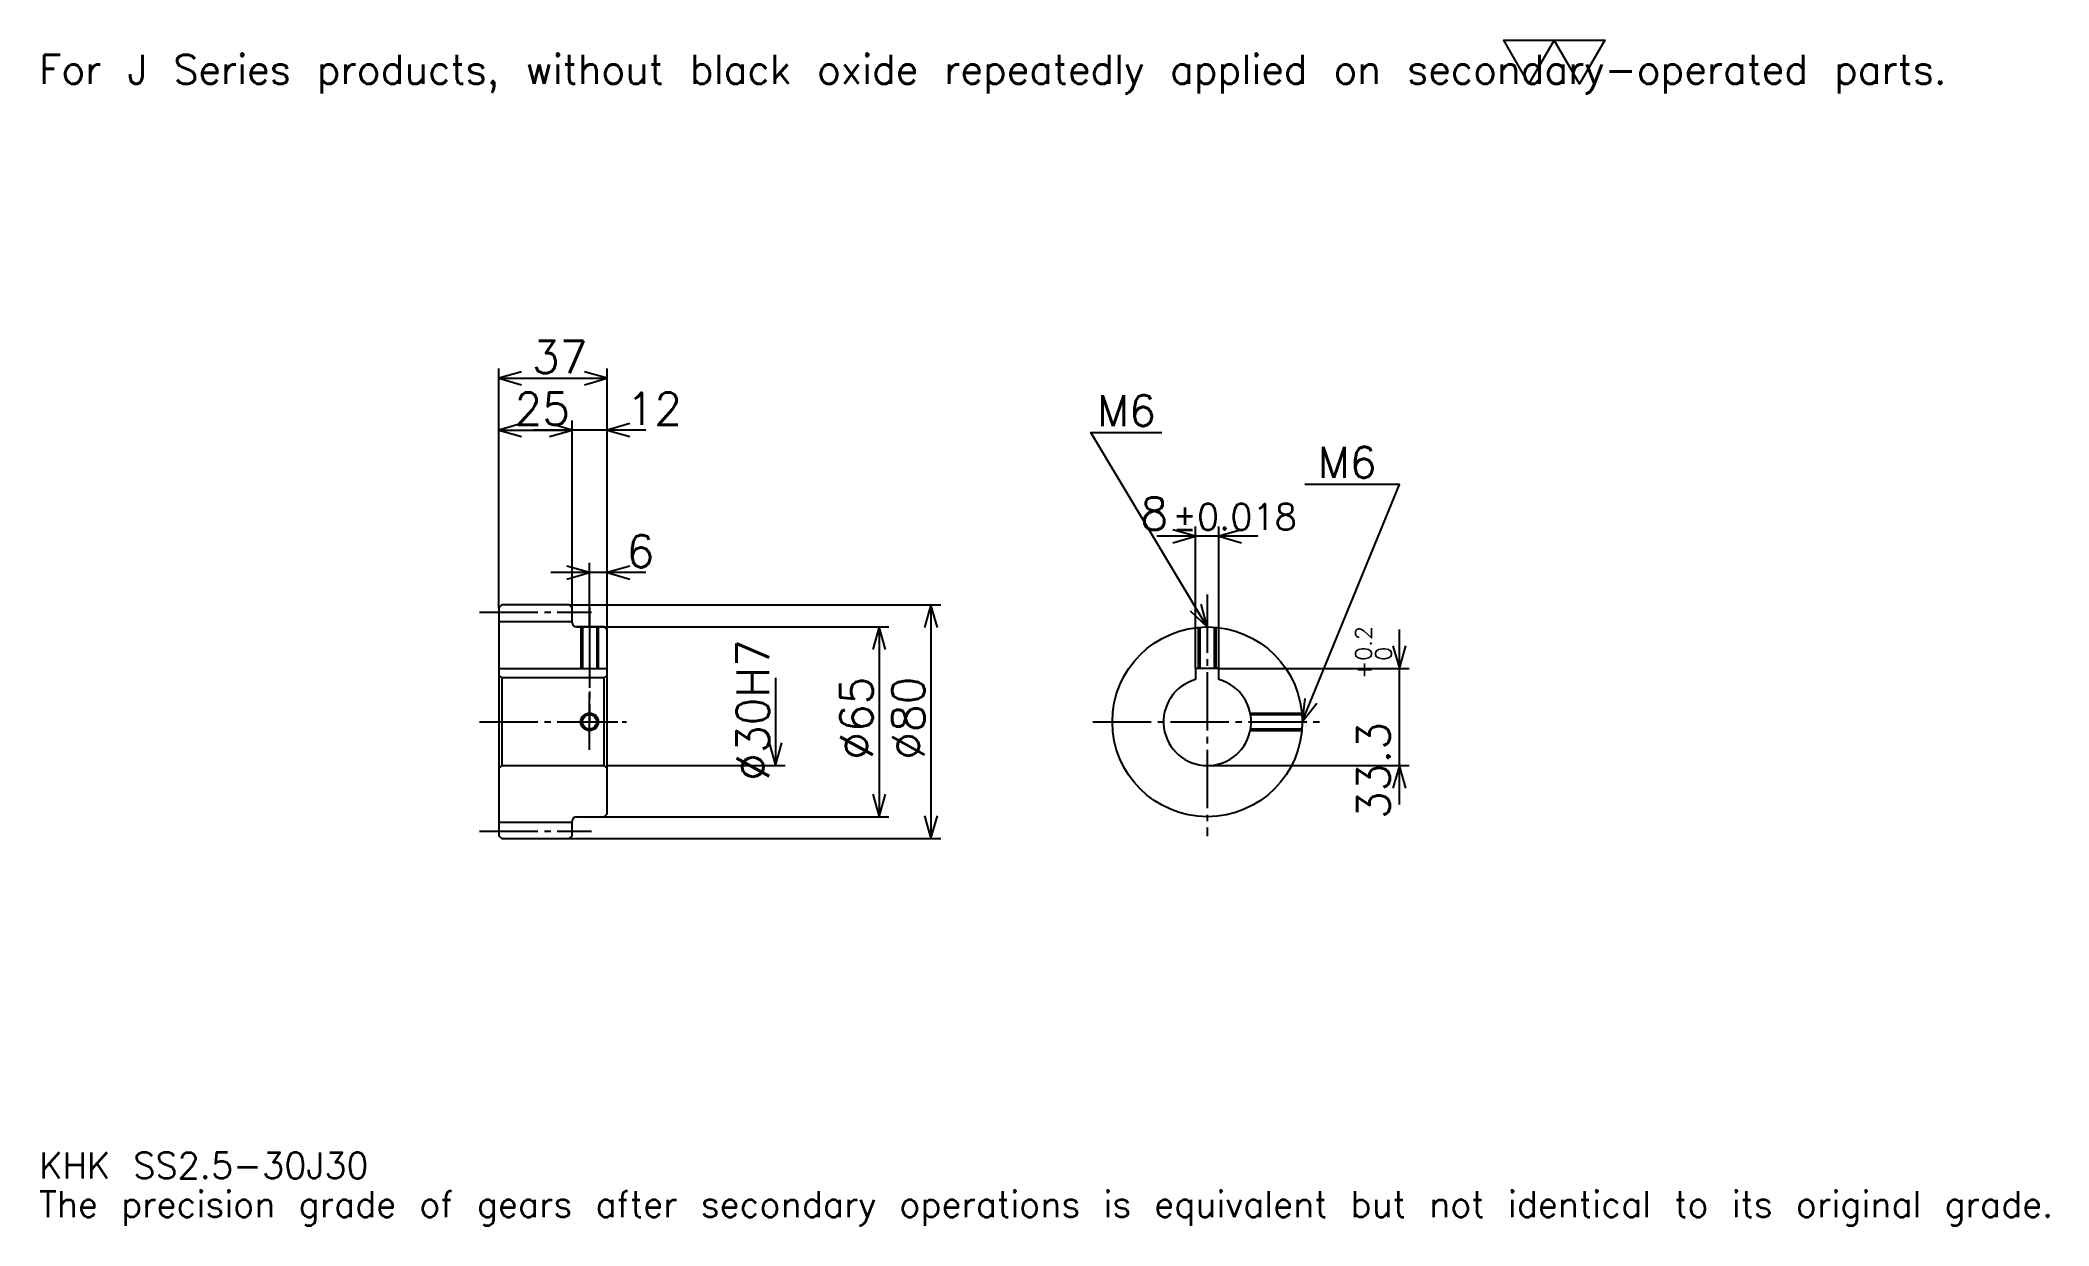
# Model space of a CAD drawing. Extents: x 23 to 710, y 8 to 414.
import ezdxf

# ---------------------------------------------------------------- set-up
doc = ezdxf.new("R2010")
doc.units = 0
doc.linetypes.add('DASHDOT', pattern=[26.608695, 19.956522, -2.217391, 2.217391, -2.217391])
doc.layers.get('0').update_dxf_attribs({"linetype": 'CONTINUOUS'})
doc.layers.add('DASHDOT', color=6, linetype='DASHDOT')
doc.styles.add('KANJI', font='TXT', dxfattribs={"bigfont": 'BIGFONT'})

msp = doc.modelspace()

# ---------------------------------------------------------------- linework, layer by layer
at = {"color": 5}
for p, q in [((179.608688, 220.717392), (179.608688, 301.652161)), ((179.608688, 298.32608), (216.608688, 298.32608)), ((216.608688, 220.717392), (216.608688, 301.652161)), ((204.608688, 220.717392), (204.608688, 283.913055)), ((179.608688, 280.586975), (204.608688, 280.586975)), ((229.91304, 280.586975), (191.304337, 280.586975)), ((418.065216, 199.017395), (418.065216, 247.586945)), ((426.065216, 199.017395), (426.065216, 247.586945)), ((439.369568, 244.260864), (404.760864, 244.260864)), ((210.608688, 220.717392), (210.608688, 235.130432)), ((229.91304, 231.804352), (197.304337, 231.804352)), ((179.608688, 219.717392), (179.608688, 220.717392)), ((203.608688, 220.717392), (216.608688, 220.717392)), ((204.608688, 219.717392), (204.608688, 220.717392)), ((210.608688, 213.217392), (210.608688, 220.717392)), ((210.608688, 213.217392), (210.608688, 220.717392)), ((216.608688, 220.717392), (330.804321, 220.717392)), ((216.608688, 212.217392), (216.608688, 220.717392)), ((327.478271, 220.717392), (327.478271, 140.717392)), ((206.108688, 213.217392), (216.608688, 213.217392)), ((216.608688, 213.217392), (313.065186, 213.217392)), ((309.739136, 213.217392), (309.739136, 148.217392)), ((487.826111, 152.41304), (487.826111, 212.321747)), ((274.260864, 195.717392), (274.260864, 165.717392)), ((426.065216, 199.017395), (491.152161, 199.017395)), ((216.608688, 165.717392), (277.586945, 165.717392)), ((422.065216, 165.717392), (491.152161, 165.717392)), ((206.108688, 148.217392), (216.608688, 148.217392)), ((216.608688, 148.217392), (313.065186, 148.217392)), ((203.608688, 140.717392), (216.608688, 140.717392)), ((216.608688, 140.717392), (330.804321, 140.717392))]:
    msp.add_line(p, q, dxfattribs=at)
at = {"color": 4}
for p, q in [((179.608688, 215.092392), (204.608688, 215.092392)), ((179.608688, 199.017395), (216.608688, 199.017395)), ((180.608688, 195.717392), (180.608688, 165.717392)), ((215.608688, 195.717392), (216.608688, 196.717392)), ((215.608688, 165.717392), (216.608688, 164.717392)), ((179.608688, 146.342392), (204.608688, 146.342392))]:
    msp.add_line(p, q, dxfattribs=at)
at = {"color": 7}
msp.add_lwpolyline([(532.173889, 399.130432), (523.526062, 414.119995), (558.117371, 414.119995), (549.469543, 399.130432), (540.821716, 414.119995), (532.173889, 399.130432)], dxfattribs=at)
at = {"color": 5}
for points in [[(187.369553, 300.543488), (179.608688, 298.32608), (187.369553, 296.108704)], [(208.847824, 296.108704), (216.608688, 298.32608), (208.847824, 300.543488)], [(187.369553, 282.804352), (179.608688, 280.586975), (187.369553, 278.369568)], [(196.847824, 278.369568), (204.608688, 280.586975), (196.847824, 282.804352)], [(196.847824, 278.369568), (204.608688, 280.586975), (196.847824, 282.804352)], [(224.369553, 282.804352), (216.608688, 280.586975), (224.369553, 278.369568)], [(422.065216, 213.217392), (382.152161, 279.739136), (406.543457, 279.739136)], [(454.565186, 180.717392), (487.82605, 262), (455.452148, 262)], [(410.304352, 242.043472), (418.065216, 244.260864), (410.304352, 246.478256)], [(433.82608, 246.478256), (426.065216, 244.260864), (433.82608, 242.043472)], [(202.847824, 229.58696), (210.608688, 231.804352), (202.847824, 234.021744)], [(224.369553, 234.021744), (216.608688, 231.804352), (224.369553, 229.58696)], [(329.695648, 212.956528), (327.478271, 220.717392), (325.260864, 212.956528)], [(416.170898, 218.731445), (422.065216, 213.217392), (419.973694, 221.013123)], [(311.956512, 205.456528), (309.739136, 213.217392), (307.521729, 205.456528)], [(485.608704, 206.778259), (487.826111, 199.017395), (490.043457, 206.778259)], [(455.452148, 188.739929), (454.565186, 180.717392), (459.556641, 187.060394)], [(272.043457, 173.478256), (274.260864, 165.717392), (276.478271, 173.478256)], [(490.043457, 157.956528), (487.826111, 165.717392), (485.608704, 157.956528)], [(307.521729, 155.978256), (309.739136, 148.217392), (311.956512, 155.978256)], [(325.260864, 148.478256), (327.478271, 140.717392), (329.695648, 148.478256)]]:
    msp.add_lwpolyline(points, dxfattribs=at)
at = {"color": 4}
for points in [[(204.608688, 214.717392), (204.608688, 219.717392), (203.608688, 220.717392), (180.608688, 220.717392), (179.608688, 219.717392), (179.608688, 164.717392)], [(206.108688, 148.217392), (215.608688, 148.217392), (216.608688, 149.217392), (216.608688, 212.217392), (215.608688, 213.217392), (206.108688, 213.217392)], [(207.608688, 213.217392), (207.608688, 199.017395)], [(208.148682, 213.217392), (208.148682, 199.017395)], [(213.068695, 213.217392), (213.068695, 199.017395)], [(213.608688, 213.217392), (213.608688, 199.017395)], [(419.065216, 199.017395), (419.065216, 213.078629)], [(419.605225, 199.017395), (419.605225, 213.124161)], [(424.525208, 199.017395), (424.525208, 213.124161)], [(425.065216, 199.017395), (425.065216, 213.078629)], [(179.608688, 164.717392), (180.608688, 165.717392), (215.608688, 165.717392), (215.608688, 195.717392), (180.608688, 195.717392), (179.608688, 196.717392)], [(426.065216, 195.174225), (426.065216, 199.017395), (418.065216, 199.017395), (418.065216, 195.174225)], [(436.762146, 183.717392), (454.426453, 183.717392)], [(436.862122, 183.177399), (454.471985, 183.177399)], [(436.762146, 177.717392), (454.426453, 177.717392)], [(436.862122, 178.257385), (454.471985, 178.257385)], [(179.608688, 164.717392), (179.608688, 141.717392), (180.608688, 140.717392), (203.608688, 140.717392), (204.608688, 141.717392), (204.608688, 146.717392)]]:
    msp.add_lwpolyline(points, dxfattribs=at)
for centre, radius in [((422.065216, 180.717392), 32.5), ((210.608688, 180.717392), 2.46)]:
    msp.add_circle(centre, radius, dxfattribs=at)
at = {"color": 7}
msp.add_circle((210.608688, 180.717392), 3, dxfattribs=at)
at = {"color": 4}
for centre, radius, start, end in [((206.108688, 214.717392), 1.5, 180, 270), ((422.065216, 180.717392), 15, 105.466010323, 74.533989677), ((206.108688, 146.717392), 1.5, 90, 180)]:
    msp.add_arc(centre, radius, start, end, dxfattribs=at)
at = {"layer": 'DASHDOT', "color": 7}
for p, q in [((422.065216, 224.304352), (422.065216, 141.565216)), ((172.956512, 218.217392), (211.260864, 218.217392)), ((210.608688, 213.217392), (210.608688, 180.717392)), ((172.956512, 180.717392), (223.260864, 180.717392)), ((382.913025, 180.717392), (461.217407, 180.717392)), ((172.956512, 143.217392), (211.260864, 143.217392))]:
    msp.add_line(p, q, dxfattribs=at)
for points in [[(210.608688, 219.869568), (210.608688, 192.365219)], [(210.608688, 171.065216), (210.608688, 190.369568)], [(200.956512, 180.717392), (220.260864, 180.717392)]]:
    msp.add_lwpolyline(points, dxfattribs=at)

# ---------------------------------------------------------------- texts
at = {"color": 7, "style": 'KANJI'}
for s, height, p in [('For J Series products, without black oxide repeatedly applied on secondary-operated parts.', 9.978261, (22.173914, 399.130432)), ('37', 11.086957, (190.902161, 300.100006)), ('25', 11.086957, (184.902161, 282.36087)), ('12', 11.086957, (223.260864, 282.36087)), ('M6', 10.643479, (384.369568, 281.956512)), ('M6', 10.643479, (459.886963, 264.217407)), ('8', 11.086957, (399.179565, 246.478256)), ('%%p0.018', 8.869565, (410.154266, 246.478256)), ('6', 11.086957, (223.260864, 233.578262)), ('KHK SS2.5-30J30', 8.869565, (22.173914, 24.391304)), ('The precision grade of gears after secondary operations is equivalent but not identical to its original grade.', 8.869565, (22.173914, 11.086957))]:
    msp.add_text(s, height=height, dxfattribs=at).set_placement(p)
for s, height, p in [('%%c30H7', 11.086957, (272.043457, 160.483704)), ('0.2', 5.543478, (478.291321, 201.621933)), ('+', 5.543478, (478.291321, 195.413239)), ('0', 5.543478, (485.165222, 201.621933)), ('%%c65', 11.086957, (307.521729, 167.690216)), ('%%c80', 11.086957, (325.260864, 167.690216)), ('33.3', 11.086957, (484.5, 147.4245))]:
    msp.add_text(s, height=height, rotation=90, dxfattribs=at).set_placement(p)

doc.saveas('drawing.dxf')
